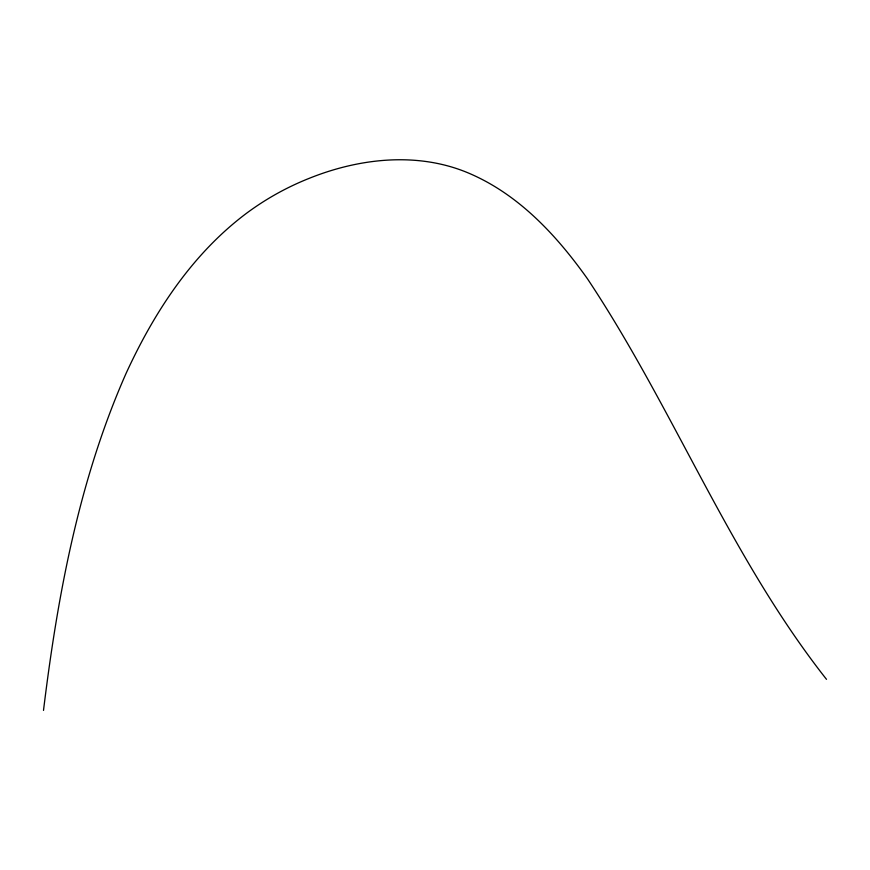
<?xml version="1.0" encoding="UTF-8"?>
<svg xmlns="http://www.w3.org/2000/svg" width="870" height="870" viewBox="0 0 870 870"><rect width="100%" height="100%" fill="white"/><g stroke="black" fill="none" stroke-linecap="round" stroke-linejoin="round"><path stroke-width="1.3" d="M43.5 710.409C57.561 595.537 78.974 480.001 125.998 373.567C153.946 312.645 191.835 254.41 245.982 213.672A275.67 275.67 0 0 1 308.828 178.491C360.071 157.796 419.808 151.26 471.442 174.326C520.075 195.837 557.224 236.172 587.478 278.824C673.695 408.378 729.712 556.441 826.5 679.339"/></g></svg>
